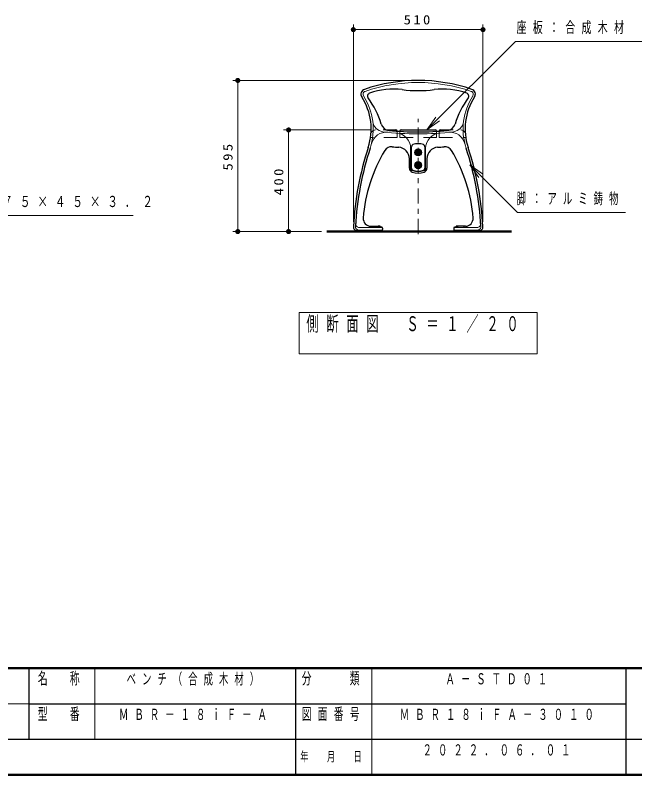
# Model space of a CAD drawing. Units: millimetres on the paper, scale 1:20. Extents: x -385 to 0, y 0 to 267.
# Drawn here: x -190.2 to -68.2, y 0 to 149.5 of the extents above; entities that cross this region are included whole.
import ezdxf

# ---------------------------------------------------------------- set-up
doc = ezdxf.new("R2010")
doc.units = ezdxf.units.MM
doc.linetypes.add('USER1', pattern=[4.5, 2.5, -2])
doc.linetypes.add('USER2', pattern=[6, 3, -1, 1, -1])
doc.layers.add('1_20', color=7, linetype='Continuous', lineweight=25)
doc.layers.add('A3図枠', color=7, linetype='Continuous', lineweight=13)
doc.layers.add('図面プロファイル', color=7, linetype='Continuous')
doc.styles.add('ＭＳ ゴシック', font='')
doc.styles.get('ＭＳ ゴシック').set_extended_font_data('MS Gothic')

# ---------------------------------------------------------------- blocks, each defined once
blk = doc.blocks.new('filled_dot')
at = {"color": 0, "linetype": 'Continuous', "lineweight": -2, "const_width": 1.25}
blk.add_lwpolyline([(-0.625, 0, 1), (0.625, 0, 1)], format="xyb", close=True, dxfattribs=at)

msp = doc.modelspace()

# ---------------------------------------------------------------- linework, layer by layer
at = {"layer": '1_20', "lineweight": 13}
for p, q in [((-123.632, 108.865), (-123.632, 147.69)), ((-123.632, 146.69), (-98.125, 146.69)), ((-98.125, 108.865), (-98.125, 147.69)), ((-111.879, 136.69), (-147.379, 136.69)), ((-146.379, 106.94), (-146.379, 136.69)), ((-109.148, 126.986), (-107.375, 129.457)), ((-109.148, 126.986), (-107.022, 129.103)), ((-106.669, 128.749), (-109.148, 126.986)), ((-120.254, 126.94), (-137.379, 126.94)), ((-136.379, 106.94), (-136.379, 126.94)), ((-100.688, 120.048), (-98.568, 117.925)), ((-100.688, 120.048), (-98.215, 118.278)), ((-98.922, 117.572), (-100.688, 120.048)), ((-129.889, 106.94), (-147.379, 106.94)), ((-129.889, 106.94), (-137.379, 106.94)), ((-134.279, 91.007), (-134.279, 82.873)), ((-87.479, 91.007), (-134.279, 91.007)), ((-87.479, 82.873), (-87.479, 91.007)), ((-134.279, 82.873), (-87.479, 82.873))]:
    msp.add_line(p, q, dxfattribs=at)
at = {"layer": '1_20', "linetype": 'USER2', "lineweight": 13}
msp.add_line((-110.879, 106.44), (-110.879, 129.106), dxfattribs=at)
at = {"layer": '1_20', "color": 3, "linetype": 'USER1', "lineweight": 13}
for p, q in [((-120.254, 125.94), (-120.254, 125.59)), ((-115.254, 126.94), (-119.254, 126.94)), ((-115.004, 125.59), (-115.004, 126.69)), ((-114.504, 126.69), (-114.504, 125.59)), ((-114.254, 126.94), (-107.504, 126.94)), ((-107.254, 126.69), (-107.254, 125.59)), ((-106.754, 125.59), (-106.754, 126.69)), ((-106.504, 126.94), (-102.504, 126.94)), ((-101.504, 125.94), (-101.504, 125.59)), ((-115.154, 125.44), (-120.104, 125.44)), ((-114.354, 125.44), (-107.404, 125.44)), ((-106.604, 125.44), (-101.654, 125.44))]:
    msp.add_line(p, q, dxfattribs=at)
at = {"layer": '1_20'}
for p, q in [((-117.018, 126.94), (-115.254, 126.94)), ((-114.254, 126.94), (-107.504, 126.94)), ((-106.504, 126.94), (-104.74, 126.94)), ((-110.966, 122.665), (-111.052, 122.515)), ((-110.966, 122.665), (-110.792, 122.665)), ((-110.706, 122.515), (-110.792, 122.665)), ((-110.966, 122.365), (-111.052, 122.515)), ((-110.966, 122.365), (-110.792, 122.365)), ((-110.706, 122.515), (-110.792, 122.365)), ((-110.966, 120.165), (-111.052, 120.015)), ((-110.966, 119.865), (-111.052, 120.015)), ((-110.966, 120.165), (-110.792, 120.165)), ((-110.966, 119.865), (-110.792, 119.865)), ((-110.706, 120.015), (-110.792, 120.165)), ((-110.706, 120.015), (-110.792, 119.865))]:
    msp.add_line(p, q, dxfattribs=at)
at = {"layer": '1_20', "color": 3}
msp.add_line((-107.254, 126.69), (-107.254, 126.673), dxfattribs=at)
at = {"layer": '1_20', "color": 4, "lineweight": 13}
for p, q in [((-112.354, 119.44), (-112.354, 123.326)), ((-109.404, 123.326), (-109.404, 119.44)), ((-122.438, 107.74), (-118.014, 107.74)), ((-99.319, 107.74), (-103.744, 107.74)), ((-122.478, 107.181), (-118.014, 107.181)), ((-99.28, 107.181), (-103.744, 107.181))]:
    msp.add_line(p, q, dxfattribs=at)
at = {"layer": '1_20', "color": 4}
for p, q in [((-112.204, 119.44), (-112.204, 123.64)), ((-109.554, 123.64), (-109.554, 119.44)), ((-112.604, 119.44), (-112.604, 121.285)), ((-109.154, 121.285), (-109.154, 119.44)), ((-120.188, 107.99), (-118.379, 107.99)), ((-119.879, 107.99), (-119.504, 108.023)), ((-119.879, 107.914), (-119.879, 107.99)), ((-119.504, 108.023), (-118.754, 108.023)), ((-118.379, 107.99), (-118.754, 108.023)), ((-118.379, 107.914), (-118.379, 107.99)), ((-118.014, 107.788), (-118.289, 107.815)), ((-103.744, 107.788), (-103.469, 107.815)), ((-103.379, 107.99), (-103.004, 108.023)), ((-101.57, 107.99), (-103.379, 107.99)), ((-103.379, 107.914), (-103.379, 107.99)), ((-102.254, 108.023), (-103.004, 108.023)), ((-101.879, 107.99), (-102.254, 108.023)), ((-101.879, 107.914), (-101.879, 107.99)), ((-118.179, 107.115), (-122.882, 107.115)), ((-122.629, 106.94), (-122.629, 107.015)), ((-118.129, 106.94), (-122.629, 106.94)), ((-118.129, 106.94), (-118.129, 107.073)), ((-117.879, 107.638), (-117.879, 107.323)), ((-103.879, 107.638), (-103.879, 107.323)), ((-103.629, 106.94), (-103.629, 107.073)), ((-103.629, 106.94), (-99.129, 106.94)), ((-103.579, 107.115), (-98.875, 107.115)), ((-99.129, 106.94), (-99.129, 107.015))]:
    msp.add_line(p, q, dxfattribs=at)
at = {"layer": '1_20', "lineweight": 50}
msp.add_line((-128.871, 106.94), (-92.532, 106.94), dxfattribs=at)
at = {"layer": '1_20', "lineweight": 13}
for points in [[(-109.148, 126.986), (-91.697, 144.363), (-58.079, 144.363)], [(-217.822, 121.688), (-206.226, 110.087), (-166.988, 110.087)], [(-100.688, 120.048), (-91.348, 110.693), (-70.075, 110.693)]]:
    msp.add_lwpolyline(points, dxfattribs=at)
at = {"layer": '1_20', "color": 4, "lineweight": 13}
for centre in [(-110.879, 122.515), (-110.879, 120.015)]:
    msp.add_circle(centre, 0.687, dxfattribs=at)
at = {"layer": '1_20', "color": 4}
for centre, radius in [((-110.879, 122.515), 0.625), ((-110.879, 122.515), 0.275), ((-110.879, 120.015), 0.625), ((-110.879, 120.015), 0.275)]:
    msp.add_circle(centre, radius, dxfattribs=at)
at = {"layer": '1_20'}
for centre, radius in [((-110.879, 122.515), 0.45), ((-110.879, 122.515), 0.173), ((-110.879, 120.015), 0.45), ((-110.879, 120.015), 0.173)]:
    msp.add_circle(centre, radius, dxfattribs=at)
at = {"layer": '1_20', "color": 4}
for centre, radius, start, end in [((-110.879, 104.19), 32.5, 70.99756, 109.00244), ((-121.136, 133.974), 1, 109.00244, 212.90244), ((-115.714, 120.986), 14, 82.98879, 109.75334), ((-110.879, 160.301), 25.611, 262.98879, 277.01121), ((-106.044, 120.986), 14, 70.24666, 97.01121), ((-100.622, 133.974), 1, 327.09756, 70.99756), ((-131.715, 127.129), 11.6, 341.7907, 32.90244), ((-120.243, 133.598), 0.6, 109.75334, 217.08167), ((-133.486, 123.589), 16, 16.3921, 37.08167), ((-88.272, 123.589), 16, 142.91833, 163.6079), ((-90.043, 127.129), 11.6, 147.09756, 198.2093), ((-101.515, 133.598), 0.6, 322.91833, 70.24666), ((-116.457, 128.598), 1.75, 196.3921, 263.941), ((-105.3, 128.598), 1.75, 276.059, 343.6079), ((-110.879, 181.153), 54.6, 263.941, 276.059), ((-110.879, 121.163), 3.077, 70.54484, 109.45516), ((-63.32, 104.63), 60.4, 161.7907, 176.8909), ((-63.32, 104.63), 60, 161.7907, 176.80644), ((-92.208, 107.498), 29.55, 148.54185, 175.92703), ((-116.136, 122.136), 1.5, 84.90994, 148.54185), ((-110.879, 181.153), 57.75, 264.90994, 266.20137), ((-114.854, 121.285), 2.25, 0, 86.20137), ((-111.754, 123.64), 0.45, 109.45516, 180), ((-110.004, 123.64), 0.45, 0, 70.54484), ((-106.904, 121.285), 2.25, 93.79863, 180), ((-110.879, 181.153), 57.75, 273.79863, 275.09006), ((-105.622, 122.136), 1.5, 31.45815, 95.09006), ((-129.549, 107.498), 29.55, 4.07297, 31.45815), ((-158.438, 104.63), 60, 3.19356, 18.2093), ((-158.438, 104.63), 60.4, 3.1091, 18.2093), ((-111.754, 119.44), 0.85, 180, 250.54484), ((-111.754, 119.44), 0.45, 180, 250.54484), ((-110.879, 121.917), 3.477, 250.54484, 289.45516), ((-110.879, 121.917), 3.077, 250.54484, 289.45516), ((-110.004, 119.44), 0.45, 289.45516, 0), ((-110.004, 119.44), 0.85, 289.45516, 0), ((-120.188, 109.49), 1.5, 175.92703, 270), ((-101.57, 109.49), 1.5, 270, 4.07297), ((-122.882, 107.865), 0.75, 176.8909, 270), ((-119.979, 107.914), 0.1, 293.38369, 0), ((-118.279, 107.914), 0.1, 180, 264.37669), ((-118.029, 107.638), 0.15, 0, 84.37669), ((-103.729, 107.638), 0.15, 95.62331, 180), ((-103.479, 107.914), 0.1, 275.62331, 0), ((-101.779, 107.914), 0.1, 180, 246.61631), ((-98.875, 107.865), 0.75, 270, 3.1091), ((-122.729, 107.015), 0.1, 0, 90), ((-118.029, 107.073), 0.1, 90, 180), ((-118.029, 107.323), 0.15, 270, 0), ((-103.729, 107.323), 0.15, 180, 270), ((-103.729, 107.073), 0.1, 0, 90), ((-99.029, 107.015), 0.1, 90, 180)]:
    msp.add_arc(centre, radius, start, end, dxfattribs=at)
at = {"layer": '1_20', "color": 4, "lineweight": 13}
for centre, radius, start, end in [((-110.879, 104.19), 32.1, 70.99756, 109.00244), ((-121.136, 133.974), 0.6, 109.00244, 212.90244), ((-131.715, 127.129), 12, 341.7907, 32.90244), ((-90.043, 127.129), 12, 147.09756, 198.2093), ((-100.622, 133.974), 0.6, 327.09756, 70.99756), ((-117.566, 128.828), 2.25, 186.84879, 262.71685), ((-104.192, 128.828), 2.25, 277.28315, 353.15121), ((-117.162, 123.494), 3, 83.78139, 165.97565), ((-110.879, 181.153), 55, 262.71685, 277.28315), ((-115.354, 123.326), 3, 0, 85.57494), ((-106.404, 123.326), 3, 94.42506, 180), ((-104.596, 123.494), 3, 14.02435, 96.21861), ((-111.754, 119.44), 0.6, 180, 250.54484), ((-110.879, 121.917), 3.227, 250.54484, 289.45516), ((-110.004, 119.44), 0.6, 289.45516, 0), ((-122.478, 107.931), 0.75, 176.80644, 270), ((-122.444, 108.49), 0.75, 176.26441, 270), ((-99.314, 108.49), 0.75, 270, 3.73559), ((-99.28, 107.931), 0.75, 270, 3.19356)]:
    msp.add_arc(centre, radius, start, end, dxfattribs=at)
at = {"layer": '1_20', "color": 3, "linetype": 'USER1', "lineweight": 13}
for centre, radius, start, end in [((-119.254, 125.94), 1, 90, 180), ((-115.254, 126.69), 0.25, 0, 90), ((-114.254, 126.69), 0.25, 90, 180), ((-107.504, 126.69), 0.25, 0, 90), ((-106.504, 126.69), 0.25, 90, 180), ((-102.504, 125.94), 1, 0, 90), ((-120.104, 125.59), 0.15, 180, 270), ((-115.154, 125.59), 0.15, 270, 0), ((-114.354, 125.59), 0.15, 180, 270), ((-107.404, 125.59), 0.15, 270, 0), ((-106.604, 125.59), 0.15, 180, 270), ((-101.654, 125.59), 0.15, 270, 0)]:
    msp.add_arc(centre, radius, start, end, dxfattribs=at)
at = {"layer": '1_20'}
for centre, start, end in [((-115.254, 126.69), 4.30178, 90), ((-114.254, 126.69), 90, 180), ((-107.504, 126.69), 0, 90), ((-106.504, 126.69), 90, 175.69822)]:
    msp.add_arc(centre, 0.25, start, end, dxfattribs=at)
at = {"layer": 'A3図枠', "lineweight": 50}
for p, q in [((-385, 21), (0, 21)), ((-385, 0), (0, 0))]:
    msp.add_line(p, q, dxfattribs=at)
at = {"layer": 'A3図枠', "color": 211, "lineweight": 25}
for p, q in [((-187.5, 21), (-187.5, 7)), ((-135, 21), (-135, 0)), ((-70, 21), (-70, 0)), ((-187.5, 14), (-70, 14)), ((-242.5, 7), (0, 7))]:
    msp.add_line(p, q, dxfattribs=at)
at = {"layer": 'A3図枠'}
for p, q in [((-174.5, 21), (-174.5, 7)), ((-120, 21), (-120, 0)), ((-242.5, 14), (-187.5, 14))]:
    msp.add_line(p, q, dxfattribs=at)

# ---------------------------------------------------------------- block references
at = {"layer": '1_20', "lineweight": 13, "xscale": 0.4, "yscale": 0.4}
msp.add_blockref('filled_dot', (-123.632, 146.69), dxfattribs=at)
for p, rotation in [((-98.125, 146.69), 180), ((-146.379, 136.69), 270), ((-136.379, 126.94), 270), ((-146.379, 106.94), 90), ((-136.379, 106.94), 90)]:
    msp.add_blockref('filled_dot', p, dxfattribs=dict(at, rotation=rotation))

# ---------------------------------------------------------------- texts
at = {"layer": '1_20', "style": 'ＭＳ ゴシック'}
for s, insert, char_height, attachment_point in [('\\T1.33;\\W1.15;510', (-110.879, 147.69), 1.833, 8), ('\\T1.64;\\W0.65;座板：合成木材\u3000３０ｔ', (-91.515, 147.013), 2.199, 4), ('\\T1.64;\\W0.7;貫：□－７５×４５×３．２', (-206.475, 112.737), 2.199, 4), ('\\T1.64;\\W0.6;脚：アルミ鋳物', (-91.492, 113.343), 2.199, 4), ('\\T1.64;\\W0.6;側断面図\u3000Ｓ＝１／２０', (-132.879, 90.273), 2.933, 1)]:
    msp.add_mtext(s, dxfattribs=dict(at, insert=insert, char_height=char_height, attachment_point=attachment_point))
at = {"layer": '1_20', "char_height": 1.833, "attachment_point": 8, "rotation": 90, "style": 'ＭＳ ゴシック'}
for s, insert in [('\\T1.33;\\W1.15;595', (-147.379, 121.815)), ('\\T1.33;\\W1.15;400', (-137.379, 116.94))]:
    msp.add_mtext(s, dxfattribs=dict(at, insert=insert))
at = {"layer": 'A3図枠', "color": 4, "style": 'ＭＳ ゴシック'}
for s, insert, char_height, attachment_point in [('\\T1.64;\\W0.6;名\u3000称', (-181, 20.167), 2.346, 2), ('\\T1.64;\\W0.6;分\u3000\u3000類', (-127.5, 20.167), 2.346, 2), ('\\T1.64;\\W0.6;型\u3000番', (-181, 13.167), 2.346, 2), ('\\T1.64;\\W0.6;図面番号', (-127.5, 13.167), 2.346, 2), ('\\T1.64;\\W0.6;年\u3000月\u3000日', (-127.5, 3.5), 1.906, 5)]:
    msp.add_mtext(s, dxfattribs=dict(at, insert=insert, char_height=char_height, attachment_point=attachment_point))
at = {"layer": '図面プロファイル', "char_height": 2.199, "attachment_point": 1, "style": 'ＭＳ ゴシック'}
for s, insert in [('\\T1.64;\\W0.6;ベンチ（合成木材）', (-168.25, 20)), ('\\T1.64;\\W0.6;Ａ－ＳＴＤ０１', (-105.5, 20)), ('\\T1.64;\\W0.6;ＭＢＲ－１８ｉＦ－Ａ', (-169.75, 13)), ('\\T1.64;\\W0.6;ＭＢＲ１８ｉＦＡ－３０１０', (-114.5, 13)), ('\\T1.64;\\W0.6;２０２２．０６．０１', (-110, 6))]:
    msp.add_mtext(s, dxfattribs=dict(at, insert=insert))

doc.saveas('drawing.dxf')
